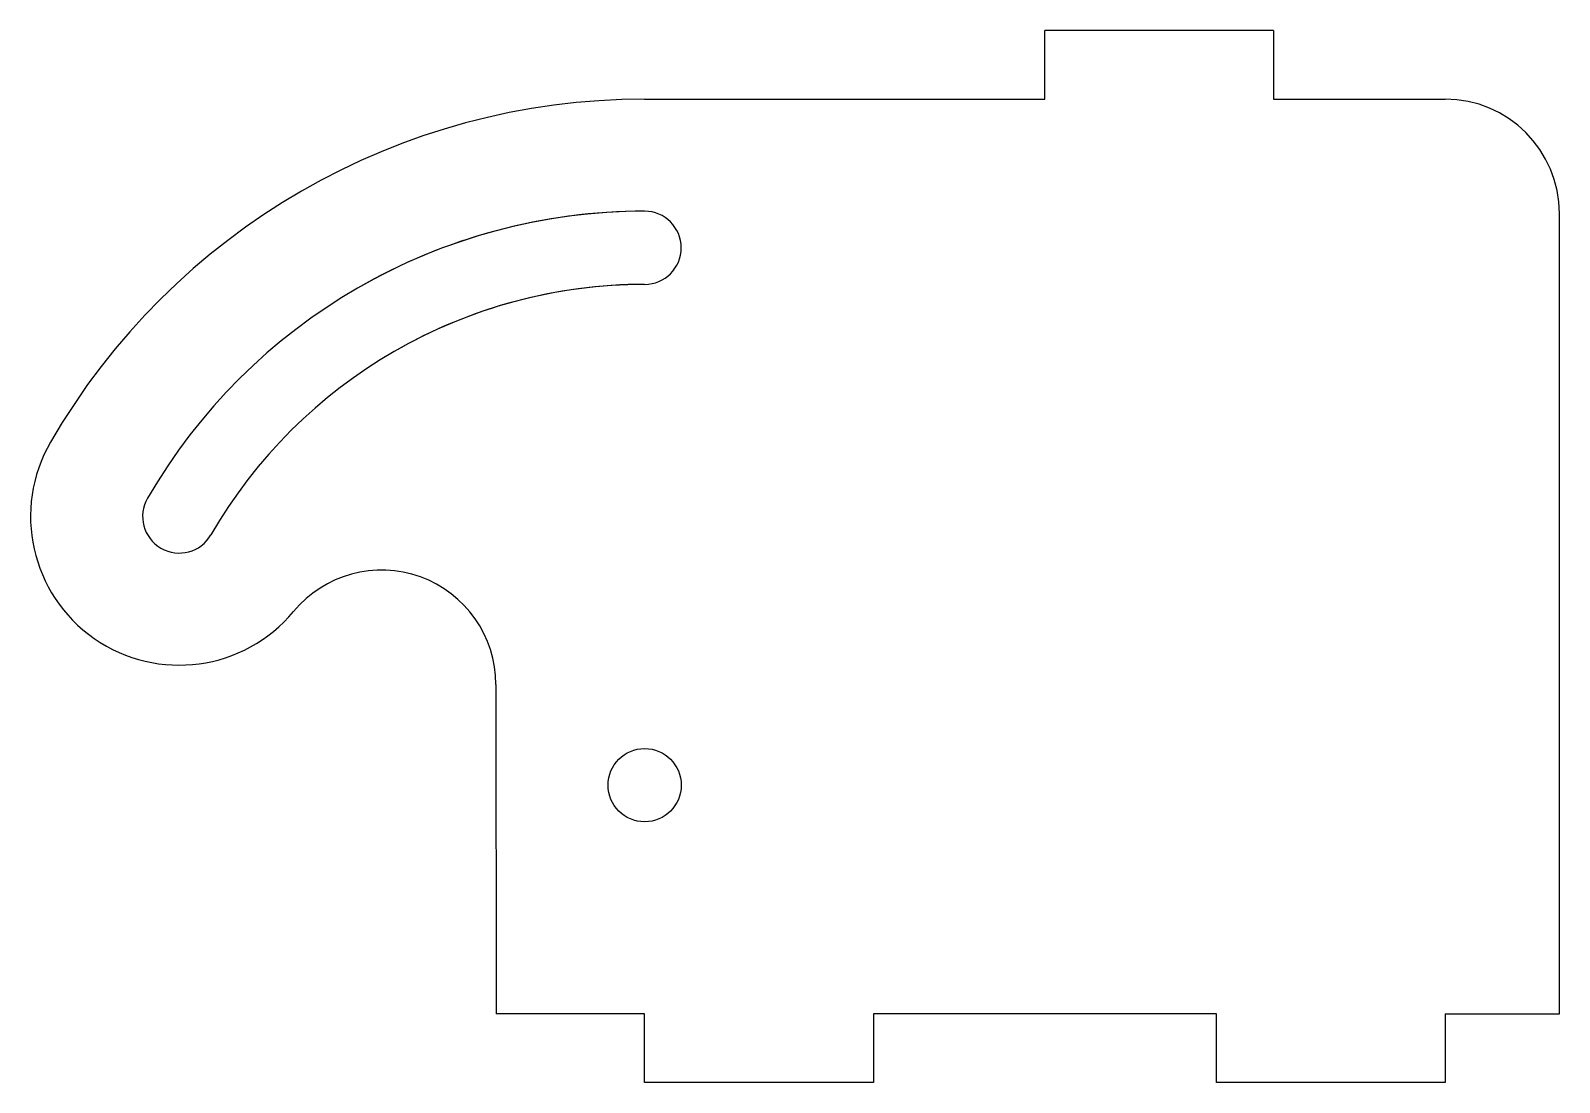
# Model space of a CAD drawing. Header units: millimetres. Extents: x 7.5 to 74.4, y 1.2 to 47.2.
import ezdxf

# ---------------------------------------------------------------- set-up
doc = ezdxf.new("R2010")
doc.units = ezdxf.units.MM

msp = doc.modelspace()

# ---------------------------------------------------------------- linework, layer by layer
for p, q in [((61.895, 47.165), (51.895, 47.165)), ((51.895, 44.165), (51.895, 47.165)), ((61.895, 47.165), (61.895, 44.165)), ((34.395, 44.165), (44.395, 44.165)), ((44.395, 44.165), (51.895, 44.165)), ((61.895, 44.165), (69.395, 44.165)), ((74.395, 4.165), (74.395, 39.165)), ((27.891, 18.569), (27.895, 4.165)), ((34.395, 4.165), (27.895, 4.165)), ((34.395, 1.165), (34.395, 4.165)), ((44.395, 4.165), (44.395, 1.165)), ((59.395, 4.165), (44.395, 4.165)), ((59.395, 1.165), (59.395, 4.165)), ((69.395, 4.165), (69.395, 1.165)), ((69.395, 4.165), (74.395, 4.165)), ((44.395, 1.165), (34.395, 1.165)), ((69.395, 1.165), (59.395, 1.165))]:
    msp.add_line(p, q)
msp.add_circle((34.395, 14.165), 1.6)
for centre, radius, start, end in [((34.395, 14.165), 30, 90, 150), ((69.395, 39.165), 5, 0, 90), ((34.395, 14.165), 25.1, 90, 150), ((34.395, 14.165), 25.1, 90, 120), ((34.395, 37.665), 1.6, 270, 90), ((34.395, 14.165), 21.9, 90, 150), ((34.395, 14.165), 21.9, 90, 120), ((14.043, 25.915), 6.5, 150, 320.2995), ((14.043, 25.915), 1.6, 150, 330), ((22.891, 18.569), 5, 0, 140.2995)]:
    msp.add_arc(centre, radius, start, end)

doc.saveas('drawing.dxf')
